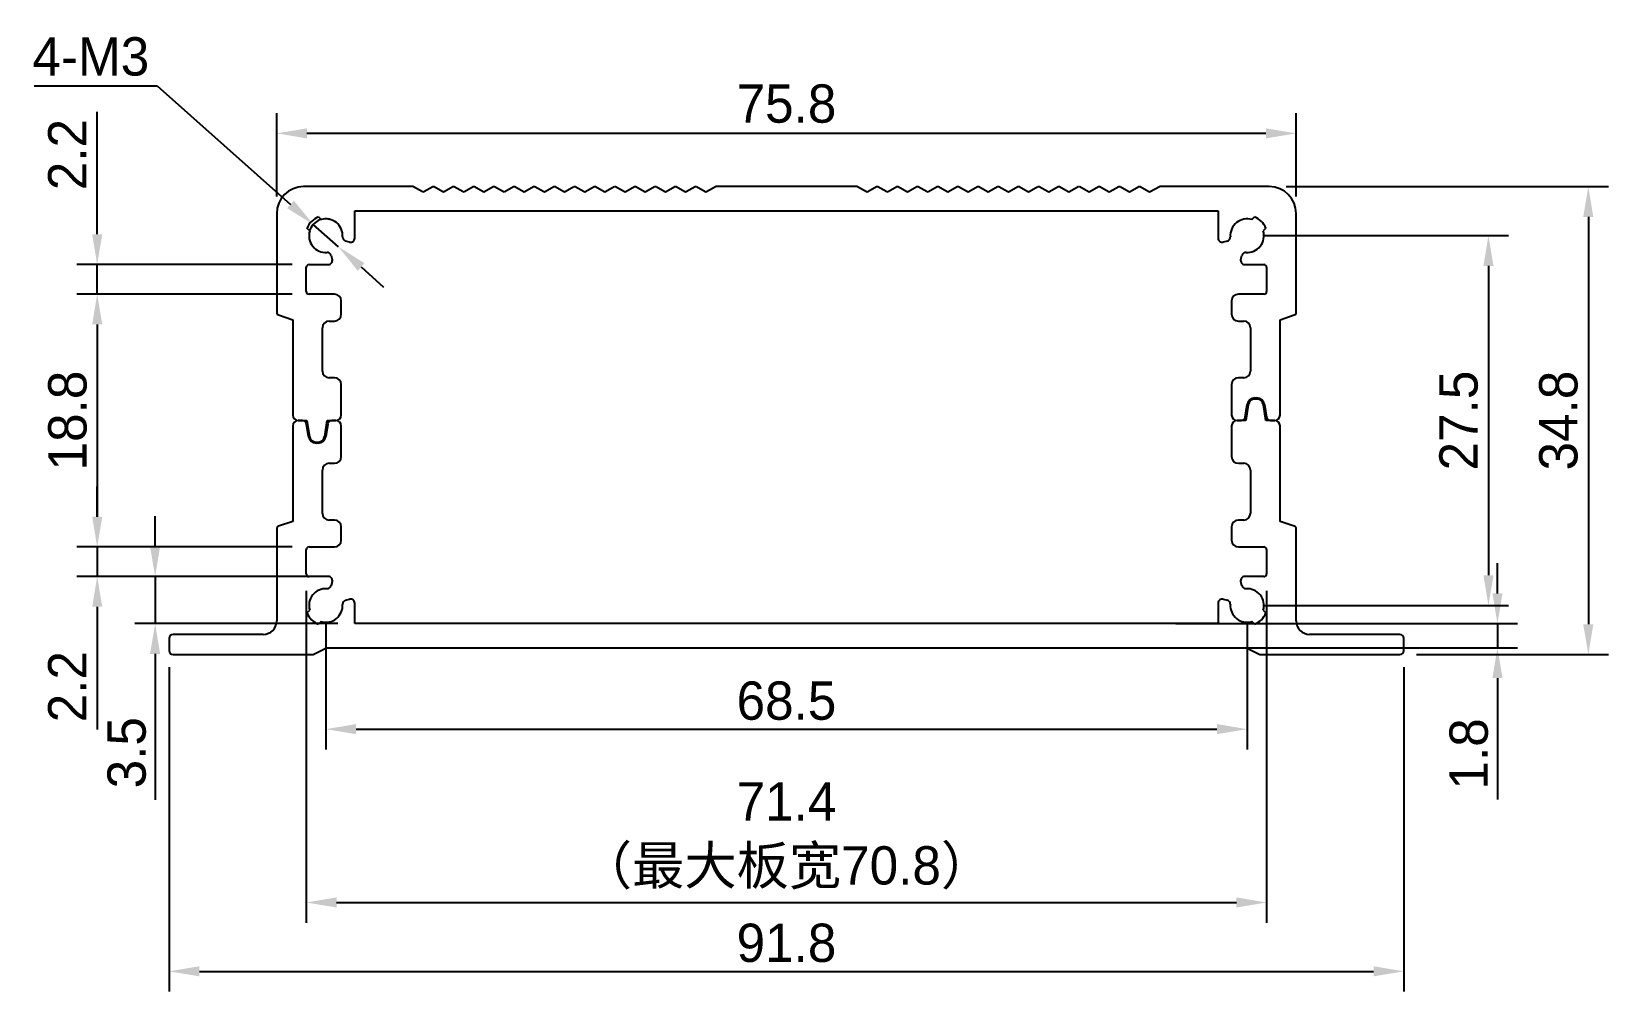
# Model space of a CAD drawing. Header units: millimetres. Extents: x 21710 to 21827, y -3840 to -3769.
import ezdxf

# ---------------------------------------------------------------- set-up
doc = ezdxf.new("R2010")
doc.units = ezdxf.units.MM
doc.header["$LTSCALE"] = 0.5
doc.header["$PDMODE"] = 35
for name, color, linetype, lineweight in [('3标注', 30, 'Continuous', 9), ('标注线', 7, 'Continuous', 13), ('粗实线', 7, 'Continuous', 25)]:
    doc.layers.add(name, color=color, linetype=linetype, lineweight=lineweight)
doc.styles.get("Standard").update_dxf_attribs({"font": ''})
doc.styles.get('Standard').set_extended_font_data('思源黑体 Normal')
doc.dimstyles.new('1比1 文字2.85', dxfattribs={"dimtxt": 2.85, "dimasz": 2.25, "dimexe": 1.5, "dimexo": 1.25, "dimgap": 0.7, "dimtad": 1, "dimdec": 1, "dimdsep": 46, "dimtxsty": 'Standard', "dimcen": 1.8, "dimadec": 0, "dimazin": 0, "dimtfac": 1, "dimtdec": 1, "dimtmove": 0, "dimatfit": 3, "dimfxl": 1, "dimarcsym": 0})
doc.dimstyles.new('1比1 文字2.85直径', dxfattribs={"dimtxt": 2.85, "dimasz": 2.25, "dimexe": 1.5, "dimexo": 1.25, "dimgap": 0.7, "dimtad": 1, "dimtih": 1, "dimtoh": 1, "dimdec": 1, "dimdsep": 46, "dimtxsty": 'Standard', "dimcen": 1.8, "dimadec": 0, "dimazin": 0, "dimtfac": 1, "dimtdec": 1, "dimtmove": 0, "dimatfit": 3, "dimfxl": 1, "dimarcsym": 0})

# ---------------------------------------------------------------- blocks, each defined once
blk = doc.blocks.new('*D81')
at = {"layer": 'Defpoints', "color": 0, "ltscale": 0.1}
for p in [(21720.01, -3815.03), (21811.81, -3815.03), (21811.81, -3838.89)]:
    blk.add_point(p, dxfattribs=at)
at = {"layer": '标注线', "color": 0, "lineweight": -2, "ltscale": 0.1}
for p, q in [((21720.01, -3816.28), (21720.01, -3840.39)), ((21811.81, -3816.28), (21811.81, -3840.39)), ((21722.26, -3838.89), (21809.56, -3838.89))]:
    blk.add_line(p, q, dxfattribs=at)
at = {"layer": '标注线', "color": 0, "ltscale": 0.1}
for points in [[(21722.26, -3838.51), (21722.26, -3839.26), (21720.01, -3838.89)], [(21809.56, -3838.51), (21809.56, -3839.26), (21811.81, -3838.89)]]:
    blk.add_solid(points, dxfattribs=at)
at = {"layer": '标注线', "color": 0, "ltscale": 0.1, "insert": (21765.91, -3835.34), "char_height": 2.85, "attachment_point": 2}
blk.add_mtext('91.8', dxfattribs=at)
blk = doc.blocks.new('*D82')
at = {"layer": 'Defpoints', "color": 0, "ltscale": 0.1}
for p in [(21731.85, -3809.53), (21718.97, -3813.03), (21733.81, -3813.03)]:
    blk.add_point(p, dxfattribs=at)
at = {"layer": '标注线', "color": 0, "lineweight": -2, "ltscale": 0.1}
for p, q in [((21718.97, -3807.28), (21718.97, -3805.03)), ((21730.6, -3809.53), (21717.47, -3809.53)), ((21718.97, -3809.53), (21718.97, -3813.03)), ((21732.56, -3813.03), (21717.47, -3813.03)), ((21718.97, -3815.28), (21718.97, -3826.13))]:
    blk.add_line(p, q, dxfattribs=at)
at = {"layer": '标注线', "color": 0, "ltscale": 0.1}
for points in [[(21718.59, -3807.28), (21719.34, -3807.28), (21718.97, -3809.53)], [(21718.59, -3815.28), (21719.34, -3815.28), (21718.97, -3813.03)]]:
    blk.add_solid(points, dxfattribs=at)
at = {"layer": '标注线', "color": 0, "ltscale": 0.1, "insert": (21715.42, -3822.63), "char_height": 2.85, "attachment_point": 2, "rotation": 90}
blk.add_mtext('3.5', dxfattribs=at)
blk = doc.blocks.new('*D83')
at = {"layer": 'Defpoints', "color": 0, "ltscale": 0.1}
for p in [(21803.81, -3776.57), (21728.01, -3782.53), (21803.81, -3782.53)]:
    blk.add_point(p, dxfattribs=at)
at = {"layer": '标注线', "color": 0, "lineweight": -2, "ltscale": 0.1}
for p, q in [((21728.01, -3781.28), (21728.01, -3775.07)), ((21803.81, -3781.28), (21803.81, -3775.07)), ((21730.26, -3776.57), (21801.56, -3776.57))]:
    blk.add_line(p, q, dxfattribs=at)
at = {"layer": '标注线', "color": 0, "ltscale": 0.1}
for points in [[(21730.26, -3776.2), (21730.26, -3776.95), (21728.01, -3776.57)], [(21801.56, -3776.2), (21801.56, -3776.95), (21803.81, -3776.57)]]:
    blk.add_solid(points, dxfattribs=at)
at = {"layer": '标注线', "color": 0, "ltscale": 0.1, "insert": (21765.91, -3772.93), "char_height": 2.85, "attachment_point": 2}
blk.add_mtext('75.8', dxfattribs=at)
blk = doc.blocks.new('*D84')
at = {"layer": 'Defpoints', "color": 0, "ltscale": 0.1}
for p in [(21800.16, -3784.18), (21800.16, -3811.68), (21818.1, -3811.68)]:
    blk.add_point(p, dxfattribs=at)
at = {"layer": '标注线', "color": 0, "lineweight": -2, "ltscale": 0.1}
for p, q in [((21801.41, -3784.18), (21819.6, -3784.18)), ((21818.1, -3786.43), (21818.1, -3809.43)), ((21801.41, -3811.68), (21819.6, -3811.68))]:
    blk.add_line(p, q, dxfattribs=at)
at = {"layer": '标注线', "color": 0, "ltscale": 0.1}
for points in [[(21817.73, -3786.43), (21818.48, -3786.43), (21818.1, -3784.18)], [(21817.73, -3809.43), (21818.48, -3809.43), (21818.1, -3811.68)]]:
    blk.add_solid(points, dxfattribs=at)
at = {"layer": '标注线', "color": 0, "ltscale": 0.1, "insert": (21814.45, -3797.93), "char_height": 2.85, "attachment_point": 2, "rotation": 90}
blk.add_mtext('27.5', dxfattribs=at)
blk = doc.blocks.new('*D85')
at = {"layer": 'Defpoints', "color": 0, "ltscale": 0.1}
for p in [(21801.81, -3780.53), (21811.51, -3815.33), (21825.53, -3815.33)]:
    blk.add_point(p, dxfattribs=at)
at = {"layer": '标注线', "color": 0, "lineweight": -2, "ltscale": 0.1}
for p, q in [((21803.06, -3780.53), (21827.03, -3780.53)), ((21825.53, -3782.78), (21825.53, -3813.08)), ((21812.76, -3815.33), (21827.03, -3815.33))]:
    blk.add_line(p, q, dxfattribs=at)
at = {"layer": '标注线', "color": 0, "ltscale": 0.1}
for points in [[(21825.15, -3782.78), (21825.9, -3782.78), (21825.53, -3780.53)], [(21825.15, -3813.08), (21825.9, -3813.08), (21825.53, -3815.33)]]:
    blk.add_solid(points, dxfattribs=at)
at = {"layer": '标注线', "color": 0, "ltscale": 0.1, "insert": (21821.87, -3797.93), "char_height": 2.85, "attachment_point": 2, "rotation": 90}
blk.add_mtext('34.8', dxfattribs=at)
blk = doc.blocks.new('*D86')
at = {"layer": 'Defpoints', "color": 0, "ltscale": 0.1}
for p in [(21730.41, -3786.33), (21714.66, -3788.53), (21730.41, -3788.53)]:
    blk.add_point(p, dxfattribs=at)
at = {"layer": '标注线', "color": 0, "lineweight": -2, "ltscale": 0.1}
for p, q in [((21714.66, -3784.08), (21714.66, -3774.96)), ((21729.16, -3786.33), (21713.16, -3786.33)), ((21714.66, -3788.53), (21714.66, -3786.33)), ((21729.16, -3788.53), (21713.16, -3788.53)), ((21714.66, -3790.78), (21714.66, -3793.03))]:
    blk.add_line(p, q, dxfattribs=at)
at = {"layer": '标注线', "color": 0, "ltscale": 0.1}
for points in [[(21714.29, -3784.08), (21715.04, -3784.08), (21714.66, -3786.33)], [(21714.29, -3790.78), (21715.04, -3790.78), (21714.66, -3788.53)]]:
    blk.add_solid(points, dxfattribs=at)
at = {"layer": '标注线', "color": 0, "ltscale": 0.1, "insert": (21711.01, -3778.15), "char_height": 2.85, "attachment_point": 2, "rotation": 90}
blk.add_mtext('2.2', dxfattribs=at)
blk = doc.blocks.new('*D87')
at = {"layer": 'Defpoints', "color": 0, "ltscale": 0.1}
for p in [(21730.41, -3788.53), (21714.66, -3807.33), (21730.41, -3807.33)]:
    blk.add_point(p, dxfattribs=at)
at = {"layer": '标注线', "color": 0, "lineweight": -2, "ltscale": 0.1}
for p, q in [((21729.16, -3788.53), (21713.16, -3788.53)), ((21714.66, -3790.78), (21714.66, -3805.08)), ((21729.16, -3807.33), (21713.16, -3807.33))]:
    blk.add_line(p, q, dxfattribs=at)
at = {"layer": '标注线', "color": 0, "ltscale": 0.1}
for points in [[(21714.29, -3790.78), (21715.04, -3790.78), (21714.66, -3788.53)], [(21714.29, -3805.08), (21715.04, -3805.08), (21714.66, -3807.33)]]:
    blk.add_solid(points, dxfattribs=at)
at = {"layer": '标注线', "color": 0, "ltscale": 0.1, "insert": (21711.02, -3797.93), "char_height": 2.85, "attachment_point": 2, "rotation": 90}
blk.add_mtext('18.8', dxfattribs=at)
blk = doc.blocks.new('*D88')
at = {"layer": 'Defpoints', "color": 0, "ltscale": 0.1}
for p in [(21730.41, -3807.33), (21714.66, -3809.53), (21730.41, -3809.53)]:
    blk.add_point(p, dxfattribs=at)
at = {"layer": '标注线', "color": 0, "lineweight": -2, "ltscale": 0.1}
for p, q in [((21714.66, -3805.08), (21714.66, -3802.83)), ((21729.16, -3807.33), (21713.16, -3807.33)), ((21714.66, -3807.33), (21714.66, -3809.53)), ((21729.16, -3809.53), (21713.16, -3809.53)), ((21714.66, -3811.78), (21714.66, -3820.9))]:
    blk.add_line(p, q, dxfattribs=at)
at = {"layer": '标注线', "color": 0, "ltscale": 0.1}
for points in [[(21714.29, -3805.08), (21715.04, -3805.08), (21714.66, -3807.33)], [(21714.29, -3811.78), (21715.04, -3811.78), (21714.66, -3809.53)]]:
    blk.add_solid(points, dxfattribs=at)
at = {"layer": '标注线', "color": 0, "ltscale": 0.1, "insert": (21711.01, -3817.72), "char_height": 2.85, "attachment_point": 2, "rotation": 90}
blk.add_mtext('2.2', dxfattribs=at)
blk = doc.blocks.new('*D89')
at = {"layer": 'Defpoints', "color": 0, "ltscale": 0.1}
for p in [(21731.66, -3811.68), (21800.16, -3811.68), (21800.16, -3820.88)]:
    blk.add_point(p, dxfattribs=at)
at = {"layer": '标注线', "color": 0, "lineweight": -2, "ltscale": 0.1}
for p, q in [((21731.66, -3812.93), (21731.66, -3822.38)), ((21800.16, -3812.93), (21800.16, -3822.38)), ((21733.91, -3820.88), (21797.91, -3820.88))]:
    blk.add_line(p, q, dxfattribs=at)
at = {"layer": '标注线', "color": 0, "ltscale": 0.1}
for points in [[(21733.91, -3820.5), (21733.91, -3821.25), (21731.66, -3820.88)], [(21797.91, -3820.5), (21797.91, -3821.25), (21800.16, -3820.88)]]:
    blk.add_solid(points, dxfattribs=at)
at = {"layer": '标注线', "color": 0, "ltscale": 0.1, "insert": (21765.91, -3817.33), "char_height": 2.85, "attachment_point": 2}
blk.add_mtext('68.5', dxfattribs=at)
blk = doc.blocks.new('*D90')
at = {"layer": 'Defpoints', "color": 0, "ltscale": 0.1}
for p in [(21730.73, -3783.35), (21732.6, -3785.01)]:
    blk.add_point(p, dxfattribs=at)
at = {"layer": '标注线', "color": 0, "lineweight": -2, "ltscale": 0.1}
for p, q in [((21709.97, -3773.05), (21719.11, -3773.05)), ((21719.11, -3773.05), (21729.04, -3781.86)), ((21732.6, -3785.01), (21730.73, -3783.35)), ((21734.28, -3786.5), (21735.96, -3788))]:
    blk.add_line(p, q, dxfattribs=at)
blk.add_arc((21731.66, -3784.18), 1.25, 69.6568, 163.6854, dxfattribs=at)
at = {"layer": '标注线', "color": 0, "ltscale": 0.1}
for points in [[(21729.29, -3781.58), (21728.79, -3782.14), (21730.73, -3783.35)], [(21734.53, -3786.22), (21734.03, -3786.79), (21732.6, -3785.01)]]:
    blk.add_solid(points, dxfattribs=at)
at = {"layer": '标注线', "color": 0, "ltscale": 0.1, "insert": (21714.19, -3770.87), "char_height": 2.85, "attachment_point": 5}
blk.add_mtext('4-M3', dxfattribs=at)
blk = doc.blocks.new('*D91')
at = {"layer": 'Defpoints', "color": 0, "ltscale": 0.1}
for p in [(21793.61, -3813.03), (21793.61, -3814.83), (21818.77, -3814.83)]:
    blk.add_point(p, dxfattribs=at)
at = {"layer": '标注线', "color": 0, "lineweight": -2, "ltscale": 0.1}
for p, q in [((21818.77, -3810.78), (21818.77, -3808.53)), ((21794.86, -3813.03), (21820.27, -3813.03)), ((21818.77, -3813.03), (21818.77, -3814.83)), ((21794.86, -3814.83), (21820.27, -3814.83)), ((21818.77, -3817.08), (21818.77, -3826.11))]:
    blk.add_line(p, q, dxfattribs=at)
at = {"layer": '标注线', "color": 0, "ltscale": 0.1}
for points in [[(21818.4, -3810.78), (21819.15, -3810.78), (21818.77, -3813.03)], [(21818.4, -3817.08), (21819.15, -3817.08), (21818.77, -3814.83)]]:
    blk.add_solid(points, dxfattribs=at)
at = {"layer": '标注线', "color": 0, "ltscale": 0.1, "insert": (21816.65, -3822.72), "char_height": 2.85, "attachment_point": 5, "rotation": 90}
blk.add_mtext('1.8', dxfattribs=at)
blk = doc.blocks.new('*D92')
at = {"layer": '3标注', "color": 0, "lineweight": -2, "ltscale": 0.1}
for p, q in [((21730.21, -3810.58), (21730.21, -3835.27)), ((21801.61, -3810.58), (21801.61, -3835.27)), ((21732.46, -3833.77), (21799.36, -3833.77))]:
    blk.add_line(p, q, dxfattribs=at)
at = {"layer": '3标注', "color": 0, "ltscale": 0.1}
for points in [[(21732.46, -3833.39), (21732.46, -3834.14), (21730.21, -3833.77)], [(21799.36, -3833.39), (21799.36, -3834.14), (21801.61, -3833.77)]]:
    blk.add_solid(points, dxfattribs=at)
at = {"layer": 'Defpoints', "color": 0, "ltscale": 0.1}
for p in [(21730.21, -3809.33), (21801.61, -3809.33), (21801.61, -3833.77)]:
    blk.add_point(p, dxfattribs=at)
at = {"layer": '3标注', "color": 0, "ltscale": 0.1, "insert": (21765.91, -3828.82), "char_height": 2.85, "attachment_point": 5}
blk.add_mtext('71.4\\P（最大板宽70.8）', dxfattribs=at)

msp = doc.modelspace()

# ---------------------------------------------------------------- linework, layer by layer
at = {"layer": '粗实线'}
for p, q in [((21738.14, -3780.53), (21730.01, -3780.53)), ((21738.86, -3780.91), (21738.18, -3780.54)), ((21739.61, -3780.56), (21738.96, -3780.91)), ((21740.36, -3780.91), (21739.71, -3780.56)), ((21741.11, -3780.56), (21740.46, -3780.91)), ((21741.86, -3780.91), (21741.21, -3780.56)), ((21742.61, -3780.56), (21741.96, -3780.91)), ((21743.36, -3780.91), (21742.71, -3780.56)), ((21744.11, -3780.56), (21743.46, -3780.91)), ((21744.86, -3780.91), (21744.21, -3780.56)), ((21745.61, -3780.56), (21744.96, -3780.91)), ((21746.36, -3780.91), (21745.71, -3780.56)), ((21747.11, -3780.56), (21746.46, -3780.91)), ((21747.86, -3780.91), (21747.21, -3780.56)), ((21748.61, -3780.56), (21747.96, -3780.91)), ((21749.36, -3780.91), (21748.71, -3780.56)), ((21750.11, -3780.56), (21749.46, -3780.91)), ((21750.86, -3780.91), (21750.21, -3780.56)), ((21751.61, -3780.56), (21750.96, -3780.91)), ((21752.36, -3780.91), (21751.71, -3780.56)), ((21753.11, -3780.56), (21752.46, -3780.91)), ((21753.86, -3780.91), (21753.21, -3780.56)), ((21754.61, -3780.56), (21753.96, -3780.91)), ((21755.36, -3780.91), (21754.71, -3780.56)), ((21756.11, -3780.56), (21755.46, -3780.91)), ((21756.86, -3780.91), (21756.21, -3780.56)), ((21757.61, -3780.56), (21756.96, -3780.91)), ((21758.36, -3780.91), (21757.71, -3780.56)), ((21759.11, -3780.56), (21758.46, -3780.91)), ((21759.86, -3780.91), (21759.21, -3780.56)), ((21760.64, -3780.54), (21759.96, -3780.91)), ((21771.14, -3780.53), (21760.69, -3780.53)), ((21771.86, -3780.91), (21771.18, -3780.54)), ((21772.61, -3780.56), (21771.96, -3780.91)), ((21773.36, -3780.91), (21772.71, -3780.56)), ((21774.11, -3780.56), (21773.46, -3780.91)), ((21774.86, -3780.91), (21774.21, -3780.56)), ((21775.61, -3780.56), (21774.96, -3780.91)), ((21776.36, -3780.91), (21775.71, -3780.56)), ((21777.11, -3780.56), (21776.46, -3780.91)), ((21777.86, -3780.91), (21777.21, -3780.56)), ((21778.61, -3780.56), (21777.96, -3780.91)), ((21779.36, -3780.91), (21778.71, -3780.56)), ((21780.11, -3780.56), (21779.46, -3780.91)), ((21780.86, -3780.91), (21780.21, -3780.56)), ((21781.61, -3780.56), (21780.96, -3780.91)), ((21782.36, -3780.91), (21781.71, -3780.56)), ((21783.11, -3780.56), (21782.46, -3780.91)), ((21783.86, -3780.91), (21783.21, -3780.56)), ((21784.61, -3780.56), (21783.96, -3780.91)), ((21785.36, -3780.91), (21784.71, -3780.56)), ((21786.11, -3780.56), (21785.46, -3780.91)), ((21786.86, -3780.91), (21786.21, -3780.56)), ((21787.61, -3780.56), (21786.96, -3780.91)), ((21788.36, -3780.91), (21787.71, -3780.56)), ((21789.11, -3780.56), (21788.46, -3780.91)), ((21789.86, -3780.91), (21789.21, -3780.56)), ((21790.61, -3780.56), (21789.96, -3780.91)), ((21791.36, -3780.91), (21790.71, -3780.56)), ((21792.11, -3780.56), (21791.46, -3780.91)), ((21792.86, -3780.91), (21792.21, -3780.56)), ((21793.64, -3780.54), (21792.96, -3780.91)), ((21801.81, -3780.53), (21793.69, -3780.53)), ((21733.81, -3782.33), (21798.01, -3782.33)), ((21733.81, -3784.37), (21733.81, -3782.33)), ((21798.01, -3782.33), (21798.01, -3784.37)), ((21728.01, -3782.53), (21728.01, -3789.89)), ((21731.11, -3782.79), (21731.31, -3782.98)), ((21800.51, -3782.98), (21800.71, -3782.79)), ((21803.81, -3789.89), (21803.81, -3782.53)), ((21730.46, -3783.83), (21730.26, -3783.63)), ((21733.43, -3784.66), (21733.13, -3784.58)), ((21798.69, -3784.58), (21798.39, -3784.66)), ((21801.56, -3783.63), (21801.36, -3783.83)), ((21732.05, -3785.65), (21732.14, -3785.95)), ((21799.69, -3785.95), (21799.77, -3785.65)), ((21730.21, -3788.33), (21730.21, -3786.53)), ((21730.41, -3786.33), (21731.85, -3786.33)), ((21799.98, -3786.33), (21801.41, -3786.33)), ((21801.61, -3786.53), (21801.61, -3788.33)), ((21732.31, -3788.53), (21730.41, -3788.53)), ((21732.81, -3790.03), (21732.81, -3789.03)), ((21799.01, -3789.03), (21799.01, -3790.03)), ((21801.41, -3788.53), (21799.51, -3788.53)), ((21728.15, -3790.08), (21729.21, -3790.43)), ((21729.21, -3790.43), (21729.21, -3797.53)), ((21731.91, -3790.53), (21732.31, -3790.53)), ((21799.51, -3790.53), (21799.91, -3790.53)), ((21802.61, -3790.43), (21803.67, -3790.08)), ((21802.61, -3797.53), (21802.61, -3790.43)), ((21731.41, -3794.25), (21731.41, -3791.03)), ((21800.41, -3791.03), (21800.41, -3794.25)), ((21732.31, -3794.75), (21731.91, -3794.75)), ((21799.91, -3794.75), (21799.51, -3794.75)), ((21732.81, -3797.53), (21732.81, -3795.25)), ((21799.01, -3795.25), (21799.01, -3797.53)), ((21800.74, -3796.25), (21800.88, -3796.25)), ((21800.88, -3796.33), (21800.74, -3796.33)), ((21800.02, -3797.68), (21800.17, -3796.74)), ((21800.25, -3796.75), (21800.06, -3797.93)), ((21801.56, -3797.93), (21801.38, -3796.75)), ((21801.46, -3796.74), (21801.6, -3797.68)), ((21729.21, -3798.33), (21729.21, -3805.43)), ((21729.61, -3797.93), (21730.26, -3797.93)), ((21729.92, -3797.93), (21729.61, -3797.93)), ((21730.37, -3799.12), (21730.22, -3798.19)), ((21730.26, -3797.93), (21730.45, -3799.11)), ((21731.58, -3799.11), (21731.76, -3797.93)), ((21731.8, -3798.19), (21731.66, -3799.12)), ((21731.76, -3797.93), (21732.41, -3797.93)), ((21732.41, -3797.93), (21732.1, -3797.93)), ((21732.81, -3800.61), (21732.81, -3798.33)), ((21799.01, -3798.33), (21799.01, -3800.61)), ((21799.41, -3797.93), (21799.72, -3797.93)), ((21800.06, -3797.93), (21799.41, -3797.93)), ((21802.21, -3797.93), (21801.56, -3797.93)), ((21801.9, -3797.93), (21802.21, -3797.93)), ((21802.61, -3805.43), (21802.61, -3798.33)), ((21730.94, -3799.53), (21731.08, -3799.53)), ((21731.08, -3799.61), (21730.94, -3799.61)), ((21731.41, -3804.83), (21731.41, -3801.61)), ((21731.91, -3801.11), (21732.31, -3801.11)), ((21799.51, -3801.11), (21799.91, -3801.11)), ((21800.41, -3801.61), (21800.41, -3804.83)), ((21729.21, -3805.43), (21728.15, -3805.79)), ((21732.31, -3805.33), (21731.91, -3805.33)), ((21799.91, -3805.33), (21799.51, -3805.33)), ((21803.67, -3805.79), (21802.61, -3805.43)), ((21728.01, -3805.98), (21728.01, -3812.83)), ((21732.81, -3806.83), (21732.81, -3805.83)), ((21799.01, -3805.83), (21799.01, -3806.83)), ((21803.81, -3812.83), (21803.81, -3805.98)), ((21730.21, -3809.33), (21730.21, -3807.53)), ((21730.41, -3807.33), (21732.31, -3807.33)), ((21799.51, -3807.33), (21801.41, -3807.33)), ((21801.61, -3807.53), (21801.61, -3809.33)), ((21731.85, -3809.53), (21730.41, -3809.53)), ((21732.14, -3809.91), (21732.05, -3810.21)), ((21799.77, -3810.21), (21799.69, -3809.91)), ((21801.41, -3809.53), (21799.98, -3809.53)), ((21733.13, -3811.29), (21733.43, -3811.21)), ((21733.81, -3813.03), (21733.81, -3811.5)), ((21798.01, -3811.5), (21798.01, -3813.03)), ((21798.39, -3811.21), (21798.69, -3811.29)), ((21730.26, -3812.23), (21730.46, -3812.03)), ((21801.36, -3812.03), (21801.56, -3812.23)), ((21727.01, -3813.83), (21720.31, -3813.83)), ((21731.31, -3812.88), (21731.11, -3813.08)), ((21798.01, -3813.03), (21733.81, -3813.03)), ((21800.71, -3813.08), (21800.51, -3812.88)), ((21811.51, -3813.83), (21804.81, -3813.83)), ((21720.01, -3814.13), (21720.01, -3815.03)), ((21730.71, -3815.33), (21731.71, -3814.83)), ((21731.71, -3814.83), (21800.11, -3814.83)), ((21800.11, -3814.83), (21801.11, -3815.33)), ((21811.81, -3815.03), (21811.81, -3814.13)), ((21720.31, -3815.33), (21730.71, -3815.33)), ((21801.11, -3815.33), (21811.51, -3815.33))]:
    msp.add_line(p, q, dxfattribs=at)
for centre, radius, start, end in [((21730.01, -3782.53), 2, 90, 180), ((21738.14, -3780.63), 0.1, 61.9275, 90), ((21738.91, -3780.82), 0.1, 241.9275, 298.0725), ((21739.66, -3780.64), 0.1, 61.9275, 118.0725), ((21740.41, -3780.82), 0.1, 241.9275, 298.0725), ((21741.16, -3780.64), 0.1, 61.9275, 118.0725), ((21741.91, -3780.82), 0.1, 241.9275, 298.0725), ((21742.66, -3780.64), 0.1, 61.9275, 118.0725), ((21743.41, -3780.82), 0.1, 241.9275, 298.0725), ((21744.16, -3780.64), 0.1, 61.9275, 118.0725), ((21744.91, -3780.82), 0.1, 241.9275, 298.0725), ((21745.66, -3780.64), 0.1, 61.9275, 118.0725), ((21746.41, -3780.82), 0.1, 241.9275, 298.0725), ((21747.16, -3780.64), 0.1, 61.9275, 118.0725), ((21747.91, -3780.82), 0.1, 241.9275, 298.0725), ((21748.66, -3780.64), 0.1, 61.9275, 118.0725), ((21749.41, -3780.82), 0.1, 241.9275, 298.0725), ((21750.16, -3780.64), 0.1, 61.9275, 118.0725), ((21750.91, -3780.82), 0.1, 241.9275, 298.0725), ((21751.66, -3780.64), 0.1, 61.9275, 118.0725), ((21752.41, -3780.82), 0.1, 241.9275, 298.0725), ((21753.16, -3780.64), 0.1, 61.9275, 118.0725), ((21753.91, -3780.82), 0.1, 241.9275, 298.0725), ((21754.66, -3780.64), 0.1, 61.9275, 118.0725), ((21755.41, -3780.82), 0.1, 241.9275, 298.0725), ((21756.16, -3780.64), 0.1, 61.9275, 118.0725), ((21756.91, -3780.82), 0.1, 241.9275, 298.0725), ((21757.66, -3780.64), 0.1, 61.9275, 118.0725), ((21758.41, -3780.82), 0.1, 241.9275, 298.0725), ((21759.16, -3780.64), 0.1, 61.9275, 118.0725), ((21759.91, -3780.82), 0.1, 241.9275, 298.0725), ((21760.69, -3780.63), 0.1, 90, 118.0725), ((21771.14, -3780.63), 0.1, 61.9275, 90), ((21771.91, -3780.82), 0.1, 241.9275, 298.0725), ((21772.66, -3780.64), 0.1, 61.9275, 118.0725), ((21773.41, -3780.82), 0.1, 241.9275, 298.0725), ((21774.16, -3780.64), 0.1, 61.9275, 118.0725), ((21774.91, -3780.82), 0.1, 241.9275, 298.0725), ((21775.66, -3780.64), 0.1, 61.9275, 118.0725), ((21776.41, -3780.82), 0.1, 241.9275, 298.0725), ((21777.16, -3780.64), 0.1, 61.9275, 118.0725), ((21777.91, -3780.82), 0.1, 241.9275, 298.0725), ((21778.66, -3780.64), 0.1, 61.9275, 118.0725), ((21779.41, -3780.82), 0.1, 241.9275, 298.0725), ((21780.16, -3780.64), 0.1, 61.9275, 118.0725), ((21780.91, -3780.82), 0.1, 241.9275, 298.0725), ((21781.66, -3780.64), 0.1, 61.9275, 118.0725), ((21782.41, -3780.82), 0.1, 241.9275, 298.0725), ((21783.16, -3780.64), 0.1, 61.9275, 118.0725), ((21783.91, -3780.82), 0.1, 241.9275, 298.0725), ((21784.66, -3780.64), 0.1, 61.9275, 118.0725), ((21785.41, -3780.82), 0.1, 241.9275, 298.0725), ((21786.16, -3780.64), 0.1, 61.9275, 118.0725), ((21786.91, -3780.82), 0.1, 241.9275, 298.0725), ((21787.66, -3780.64), 0.1, 61.9275, 118.0725), ((21788.41, -3780.82), 0.1, 241.9275, 298.0725), ((21789.16, -3780.64), 0.1, 61.9275, 118.0725), ((21789.91, -3780.82), 0.1, 241.9275, 298.0725), ((21790.66, -3780.64), 0.1, 61.9275, 118.0725), ((21791.41, -3780.82), 0.1, 241.9275, 298.0725), ((21792.16, -3780.64), 0.1, 61.9275, 118.0725), ((21792.91, -3780.82), 0.1, 241.9275, 298.0725), ((21793.69, -3780.63), 0.1, 90, 118.0725), ((21801.81, -3782.53), 2, 0, 90), ((21731.66, -3784.18), 1.5, 111.4218, 158.5782), ((21731.66, -3784.18), 1.25, 356.1599, 106.3146), ((21800.16, -3784.18), 1.25, 73.6854, 183.8401), ((21800.16, -3784.18), 1.5, 21.4218, 68.5782), ((21731.66, -3784.18), 1.25, 163.6854, 273.8401), ((21733.21, -3784.29), 0.3, 176.1599, 255), ((21733.51, -3784.37), 0.3, 255, 0), ((21798.31, -3784.37), 0.3, 180, 285), ((21798.61, -3784.29), 0.3, 285, 3.8401), ((21800.16, -3784.18), 1.25, 266.1599, 16.3146), ((21731.77, -3785.73), 0.3, 15, 93.8401), ((21800.06, -3785.73), 0.3, 86.1599, 165), ((21730.41, -3786.53), 0.2, 90, 180), ((21731.85, -3786.03), 0.3, 270, 15), ((21799.98, -3786.03), 0.3, 165, 270), ((21801.41, -3786.53), 0.2, 360, 90), ((21730.41, -3788.33), 0.2, 180, 270), ((21732.31, -3789.03), 0.5, 0, 90), ((21799.51, -3789.03), 0.5, 90, 180), ((21801.41, -3788.33), 0.2, 270, 0), ((21728.21, -3789.89), 0.2, 180, 251.5651), ((21731.91, -3791.03), 0.5, 90, 180), ((21732.31, -3790.03), 0.5, 270, 0), ((21799.51, -3790.03), 0.5, 180, 270), ((21799.91, -3791.03), 0.5, 0, 90), ((21803.61, -3789.89), 0.2, 288.4349, 0), ((21731.91, -3794.25), 0.5, 180, 270), ((21732.31, -3795.25), 0.5, 0, 90), ((21799.51, -3795.25), 0.5, 90, 180), ((21799.91, -3794.25), 0.5, 270, 360), ((21800.74, -3796.83), 0.58, 90, 171.1193), ((21800.74, -3796.83), 0.5, 90, 171.1193), ((21800.88, -3796.83), 0.58, 8.8807, 90), ((21800.88, -3796.83), 0.5, 8.8807, 90), ((21729.61, -3797.53), 0.4, 180, 270), ((21732.41, -3797.53), 0.4, 270, 0), ((21799.41, -3797.53), 0.4, 180, 270), ((21802.21, -3797.53), 0.4, 270, 0), ((21729.61, -3798.33), 0.4, 90, 180), ((21729.92, -3798.23), 0.3, 8.8807, 90), ((21732.1, -3798.23), 0.3, 90, 171.1193), ((21732.41, -3798.33), 0.4, 0, 90), ((21799.41, -3798.33), 0.4, 90, 180), ((21799.72, -3797.63), 0.3, 270, 351.1193), ((21801.9, -3797.63), 0.3, 188.8807, 270), ((21802.21, -3798.33), 0.4, 360, 90), ((21730.94, -3799.03), 0.58, 188.8807, 270), ((21730.94, -3799.03), 0.5, 188.8807, 270), ((21731.08, -3799.03), 0.5, 270, 351.1193), ((21731.08, -3799.03), 0.58, 270, 351.1193), ((21732.31, -3800.61), 0.5, 270, 0), ((21799.51, -3800.61), 0.5, 180, 270), ((21731.91, -3801.61), 0.5, 90, 180), ((21799.91, -3801.61), 0.5, 360, 90), ((21728.21, -3805.98), 0.2, 108.4349, 180), ((21731.91, -3804.83), 0.5, 180, 270), ((21732.31, -3805.83), 0.5, 0, 90), ((21799.51, -3805.83), 0.5, 90, 180), ((21799.91, -3804.83), 0.5, 270, 0), ((21803.61, -3805.98), 0.2, 0, 71.5651), ((21732.31, -3806.83), 0.5, 270, 0), ((21799.51, -3806.83), 0.5, 180, 270), ((21730.41, -3807.53), 0.2, 90, 180), ((21801.41, -3807.53), 0.2, 0, 90), ((21730.41, -3809.33), 0.2, 180, 270), ((21731.66, -3811.68), 1.25, 86.1599, 196.3146), ((21731.77, -3810.13), 0.3, 266.1599, 345), ((21731.85, -3809.83), 0.3, 345, 90), ((21799.98, -3809.83), 0.3, 90, 195), ((21800.06, -3810.13), 0.3, 195, 273.8401), ((21800.16, -3811.68), 1.25, 343.6854, 93.8401), ((21801.41, -3809.33), 0.2, 270, 0), ((21731.66, -3811.68), 1.25, 253.6854, 3.8401), ((21733.21, -3811.58), 0.3, 105, 183.8401), ((21733.51, -3811.5), 0.3, 0, 105), ((21798.31, -3811.5), 0.3, 75, 180), ((21798.61, -3811.58), 0.3, 356.1599, 75), ((21800.16, -3811.68), 1.25, 176.1599, 286.3146), ((21727.01, -3812.83), 1, 270, 0), ((21731.66, -3811.68), 1.5, 201.4218, 248.5782), ((21800.16, -3811.68), 1.5, 291.4218, 338.5782), ((21804.81, -3812.83), 1, 180, 270), ((21720.31, -3814.13), 0.3, 90, 180), ((21811.51, -3814.13), 0.3, 0, 90), ((21720.31, -3815.03), 0.3, 180, 270), ((21811.51, -3815.03), 0.3, 270, 0)]:
    msp.add_arc(centre, radius, start, end, dxfattribs=at)

# ---------------------------------------------------------------- dimensions: what is measured, and where the dimension line sits
at = {"layer": '3标注', "ltscale": 0.1}
dim = msp.add_linear_dim(base=(21801.61, -3833.77), p1=(21730.21, -3809.33), p2=(21801.61, -3809.33), text='<>\\P（最大板宽70.8）', dimstyle='1比1 文字2.85', dxfattribs=at)
dim.commit()
dim.dimension.update_dxf_attribs({"geometry": '*D92', "text_midpoint": (21765.91, -3833.77), "dimtype": 160})
at = {"layer": '标注线', "ltscale": 0.1}
dim = msp.add_diameter_dim_2p(p1=(21732.6, -3785.01), p2=(21730.73, -3783.35), text='4-M3', dimstyle='1比1 文字2.85直径', dxfattribs=at)
dim.commit()
dim.dimension.update_dxf_attribs({"geometry": '*D90', "text_midpoint": (21714.19, -3773.05), "dimtype": 163})
for base, p1, p2, picture, middle in [((21803.81, -3776.57), (21728.01, -3782.53), (21803.81, -3782.53), '*D83', (21765.91, -3776.57)), ((21800.16, -3820.88), (21731.66, -3811.68), (21800.16, -3811.68), '*D89', (21765.91, -3820.88)), ((21811.81, -3838.89), (21720.01, -3815.03), (21811.81, -3815.03), '*D81', (21765.91, -3838.89))]:
    dim = msp.add_linear_dim(base=base, p1=p1, p2=p2, dimstyle='1比1 文字2.85', dxfattribs=at)
    dim.commit()
    dim.dimension.update_dxf_attribs({"geometry": picture, "text_midpoint": middle, "dimtype": 160})
for base, p1, p2, picture, middle in [((21714.66, -3788.53), (21730.41, -3786.33), (21730.41, -3788.53), '*D86', (21714.66, -3778.15)), ((21825.53, -3815.33), (21801.81, -3780.53), (21811.51, -3815.33), '*D85', (21825.53, -3797.93)), ((21818.1, -3811.68), (21800.16, -3784.18), (21800.16, -3811.68), '*D84', (21818.1, -3797.93)), ((21714.66, -3807.33), (21730.41, -3788.53), (21730.41, -3807.33), '*D87', (21714.66, -3797.93)), ((21714.66, -3809.53), (21730.41, -3807.33), (21730.41, -3809.53), '*D88', (21714.66, -3817.72)), ((21718.97, -3813.03), (21731.85, -3809.53), (21733.81, -3813.03), '*D82', (21718.97, -3822.63)), ((21818.77, -3814.83), (21793.61, -3813.03), (21793.61, -3814.83), '*D91', (21818.77, -3822.72))]:
    dim = msp.add_linear_dim(base=base, p1=p1, p2=p2, angle=90, dimstyle='1比1 文字2.85', dxfattribs=at)
    dim.commit()
    dim.dimension.update_dxf_attribs({"geometry": picture, "text_midpoint": middle, "dimtype": 160})

doc.saveas('drawing.dxf')
